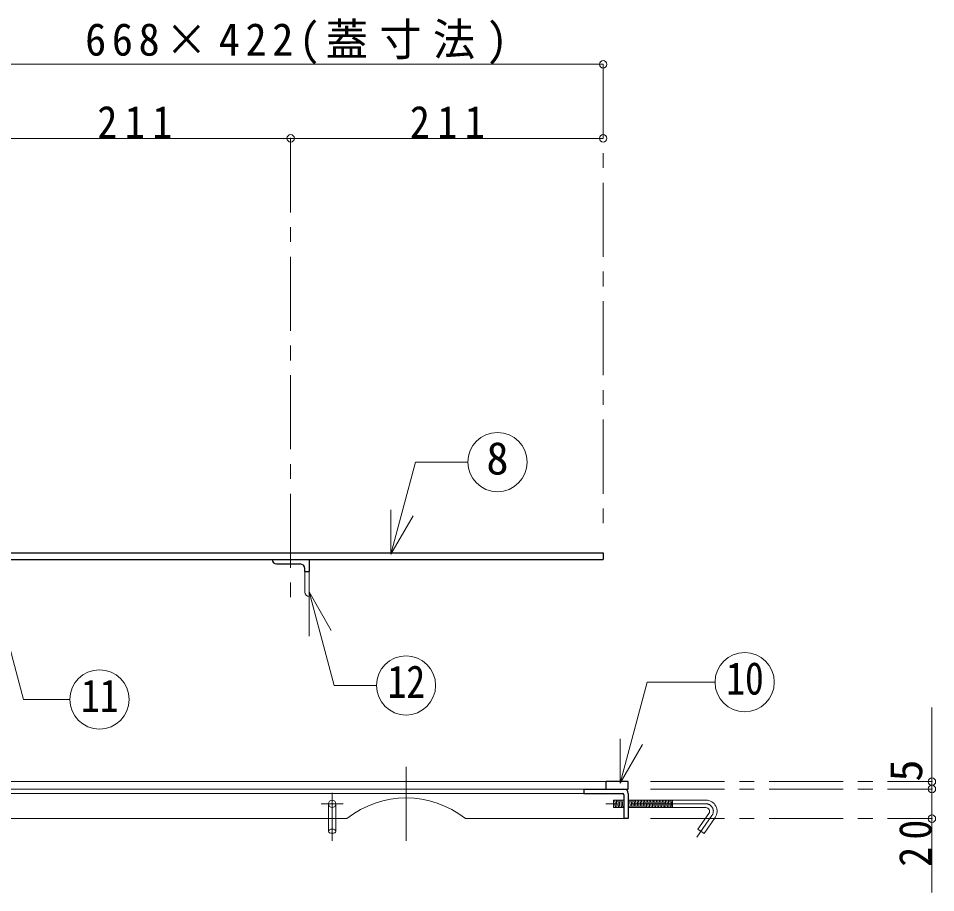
# Model space of a CAD drawing. Units: millimetres at full size, sheet at 1:10; some dimension numbers follow another scale. Extents: x -2125 to 1925, y -1405 to 1405.
# Drawn here: x -239 to 381, y -381 to 209 of the extents above; entities that cross this region are included whole.
import ezdxf
from ezdxf.enums import TextEntityAlignment as Align

# ---------------------------------------------------------------- set-up
doc = ezdxf.new("R2010")
doc.units = ezdxf.units.MM
doc.header["$LTSCALE"] = 10
doc.header["$PDMODE"] = 32
doc.header["$PDSIZE"] = 5
doc.linetypes.add('CHAIN1', pattern=[8, 5, -1, 1, -1])
doc.linetypes.add('DASHED1', pattern=[1.8, 1.2, -0.6])
doc.layers.add('0-A', color=4, linetype='Continuous', lineweight=9)
doc.styles.add('ＭＳ ゴシック', font='')
doc.styles.get('ＭＳ ゴシック').set_extended_font_data('MS Gothic')

msp = doc.modelspace()

# ---------------------------------------------------------------- linework, layer by layer
at = {"layer": '0-A'}
for p, q in [((-265.8, 178.02), (156.2, 178.02)), ((-265.8, 128.02), (-54.8, 128.02)), ((-54.8, 128.02), (156.2, 128.02)), ((158.2, -306.48), (-1111.8, -306.48)), ((163.1, -318.98), (163.51, -323.98)), ((164.11, -318.98), (164.51, -323.98)), ((165.11, -318.98), (165.52, -323.98)), ((166.11, -318.98), (166.52, -323.98)), ((167.12, -318.98), (167.52, -323.98)), ((168.12, -318.98), (168.53, -323.98)), ((169.12, -318.98), (169.53, -323.98)), ((170.13, -318.98), (170.2, -319.94)), ((173.2, -319.81), (173.54, -323.98)), ((174.14, -318.98), (174.55, -323.98)), ((175.14, -318.98), (175.55, -323.98)), ((176.15, -318.98), (176.55, -323.98)), ((177.15, -318.98), (177.56, -323.98)), ((178.15, -318.98), (178.56, -323.98)), ((179.16, -318.98), (179.56, -323.98)), ((180.16, -318.98), (180.57, -323.98)), ((181.16, -318.98), (181.57, -323.98)), ((182.17, -318.98), (182.57, -323.98)), ((183.17, -318.98), (183.58, -323.98)), ((184.17, -318.98), (184.58, -323.98)), ((185.18, -318.98), (185.58, -323.98)), ((186.18, -318.98), (186.59, -323.98)), ((187.18, -318.98), (187.59, -323.98)), ((188.19, -318.98), (188.59, -323.98)), ((189.19, -318.98), (189.6, -323.98)), ((190.19, -318.98), (190.6, -323.98)), ((191.2, -318.98), (191.6, -323.98)), ((192.2, -318.98), (192.61, -323.98)), ((193.2, -318.98), (193.61, -323.98)), ((194.21, -318.98), (194.61, -323.98)), ((195.21, -318.98), (195.62, -323.98)), ((196.21, -318.98), (196.62, -323.98)), ((197.22, -318.98), (197.62, -323.98)), ((198.22, -318.98), (198.63, -323.98)), ((199.22, -318.98), (199.63, -323.98)), ((200.23, -318.98), (200.63, -323.98)), ((201.23, -318.98), (201.64, -323.98)), ((202.23, -318.98), (202.64, -323.98)), ((203.1, -323.98), (203.1, -318.98)), ((-16.8, -331.48), (-1123.8, -331.48)), ((-29.3, -331.48), (-29.3, -339.98)), ((-24.3, -331.48), (-24.3, -339.98)), ((170.2, -331.48), (63.2, -331.48))]:
    msp.add_line(p, q, dxfattribs=at)
at = {"layer": '0-A', "linetype": 'CHAIN1'}
for p, q in [((156.2, 178.02), (156.2, -141.98)), ((-54.8, 128.02), (-54.8, -186.48)), ((23.2, -296.48), (23.2, -346.41)), ((188.2, -306.48), (378.2, -306.48)), ((-26.8, -313.98), (-26.8, -346.41)), ((188.2, -311.48), (378.2, -311.48)), ((-19.3, -321.48), (-34.3, -321.48)), ((225.6, -321.48), (158.1, -321.48)), ((188.2, -331.48), (378.2, -331.48)), ((229.69, -329.35), (219.38, -344.07))]:
    msp.add_line(p, q, dxfattribs=at)
at = {"layer": '0-A', "color": 7, "lineweight": 18}
for p, q in [((12.86, -152.85), (12.86, -122.85)), ((12.86, -152.85), (27.86, -126.87)), ((-45.3, -164.48), (-45.3, -178.48)), ((-42.3, -164.48), (-42.3, -181.48)), ((-254.54, -178.34), (-235.08, -250.96)), ((-42.33, -178.34), (-25.41, -241.5)), ((-42.33, -178.34), (-42.33, -208.34)), ((-42.33, -178.34), (-27.33, -204.32)), ((-25.41, -241.5), (3.11, -241.5)), ((167.71, -307.47), (185.98, -239.29)), ((185.98, -239.29), (231.75, -239.29)), ((-235.08, -250.96), (-203.87, -250.96)), ((167.71, -307.47), (167.71, -277.47)), ((167.71, -307.47), (182.71, -281.49)), ((-1096.8, -311.48), (143.2, -311.48)), ((-1096.8, -314.48), (143.2, -314.48)), ((170.2, -318.98), (163.1, -318.98)), ((225.6, -318.98), (173.2, -318.98)), ((225.6, -323.98), (173.2, -323.98)), ((227.65, -327.92), (220.2, -338.54)), ((231.74, -330.78), (224.3, -341.41)), ((220.2, -338.54), (224.3, -341.41))]:
    msp.add_line(p, q, dxfattribs=at)
at = {"layer": '0-A', "color": 5, "lineweight": 25}
for p, q in [((-278.3, -156.48), (156.2, -156.48)), ((-64.3, -159.48), (-48.3, -159.48)), ((-42.3, -156.48), (-42.3, -164.48)), ((-45.3, -164.48), (-45.3, -162.48)), ((-45.3, -164.48), (-42.3, -164.48)), ((158.2, -311.48), (158.2, -306.48)), ((173.2, -306.48), (158.2, -306.48)), ((173.2, -311.48), (173.2, -306.48)), ((143.2, -311.48), (143.2, -314.48)), ((143.2, -311.48), (173.2, -311.48)), ((143.2, -314.48), (169.2, -314.48)), ((170.2, -315.48), (170.2, -331.48)), ((173.2, -314.48), (173.2, -331.48)), ((173.2, -331.48), (170.2, -331.48))]:
    msp.add_line(p, q, dxfattribs=at)
at = {"layer": '0-A', "linetype": 'DASHED1'}
for p, q in [((-29.3, -331.48), (-29.3, -321.48)), ((-24.3, -331.48), (-24.3, -321.48))]:
    msp.add_line(p, q, dxfattribs=at)
at = {"layer": '0-A', "color": 7, "lineweight": 18}
for points in [[(12.86, -152.85), (29.53, -90.63), (64.87, -90.63)], [(170.2, -323.98), (163.1, -323.98), (163.1, -318.98)]]:
    msp.add_lwpolyline(points, dxfattribs=at)
at = {"layer": '0-A', "color": 5, "lineweight": 25}
msp.add_lwpolyline([(-265.8, -151.98), (156.2, -151.98), (156.2, -156.48)], dxfattribs=at)
at = {"layer": '0-A'}
msp.add_lwpolyline([(378.2, -381.48), (378.2, -311.48), (378.2, -256.48)], dxfattribs=at)
at = {"layer": '0-A', "color": 7, "lineweight": 18}
for centre in [(84.87, -90.63), (23.11, -241.5), (251.75, -239.29), (-183.87, -250.96)]:
    msp.add_circle(centre, 20, dxfattribs=at)
at = {"layer": '0-A'}
msp.add_circle((-26.8, -321.48), 2.5, dxfattribs=at)
at = {"layer": '0-A', "color": 5, "lineweight": 25}
for centre, radius, start, end in [((-64.3, -156.48), 3, 180, 270), ((-48.3, -162.48), 3, 0, 90), ((169.2, -315.48), 1, 0, 90), ((170.2, -314.48), 3, 0, 90)]:
    msp.add_arc(centre, radius, start, end, dxfattribs=at)
at = {"layer": '0-A', "color": 7, "lineweight": 18}
for centre, radius, start, end in [((-42.3, -178.48), 3, 180, 270), ((225.6, -326.48), 7.5, 325, 90), ((225.6, -326.48), 2.5, 325, 90)]:
    msp.add_arc(centre, radius, start, end, dxfattribs=at)
at = {"layer": '0-A'}
msp.add_arc((23.2, -381.62), 64.14, 51.41991, 128.58009, dxfattribs=at)
at = {"layer": '0-A', "linetype": 'CHAIN1'}
msp.add_arc((225.6, -326.48), 5, 325, 90, dxfattribs=at)
at = {"layer": '0-A'}
msp.add_ellipse((-26.8, -339.97), major_axis=(2.5, 0), ratio=0.57, dxfattribs=at)
for p in [(156.2, 178.02), (-54.8, 128.02), (156.2, 128.02), (378.2, -306.48), (378.2, -311.48), (378.2, -331.48)]:
    msp.add_point(p, dxfattribs=at)

# ---------------------------------------------------------------- texts
at = {"layer": '0-A', "color": 7, "style": 'ＭＳ ゴシック'}
msp.add_text('8', height=21.99, dxfattribs=at).set_placement((77.37, -105.63), align=Align.BOTTOM_LEFT)
at = {"layer": '0-A', "color": 7, "style": 'ＭＳ ゴシック', "width": 0.85}
for s, p in [('12', (10.61, -256.5)), ('10', (239.25, -254.29)), ('11', (-196.37, -265.96))]:
    msp.add_text(s, height=21.99, dxfattribs=at).set_placement(p, align=Align.BOTTOM_LEFT)
at = {"layer": '0-A', "color": 7, "style": 'ＭＳ ゴシック'}
msp.add_text('5', height=21.99, rotation=90, dxfattribs=at).set_placement((378.2, -306.48), align=Align.BOTTOM_LEFT)
at = {"layer": '0-A', "color": 7, "char_height": 21.99, "attachment_point": 7, "style": 'ＭＳ ゴシック'}
for s, insert in [('\\T1.27;\\W0.95;668×422(蓋寸法)', (-193.55, 178.02)), ('\\T1.38;\\W0.9;211', (-185.3, 128.02)), ('\\T1.38;\\W0.9;211', (25.7, 128.02))]:
    msp.add_mtext(s, dxfattribs=dict(at, insert=insert))
at = {"layer": '0-A', "color": 7, "insert": (378.2, -363.98), "char_height": 21.99, "attachment_point": 7, "rotation": 90, "style": 'ＭＳ ゴシック'}
msp.add_mtext('\\T1.36;\\W0.9;20', dxfattribs=at)

doc.saveas('drawing.dxf')
